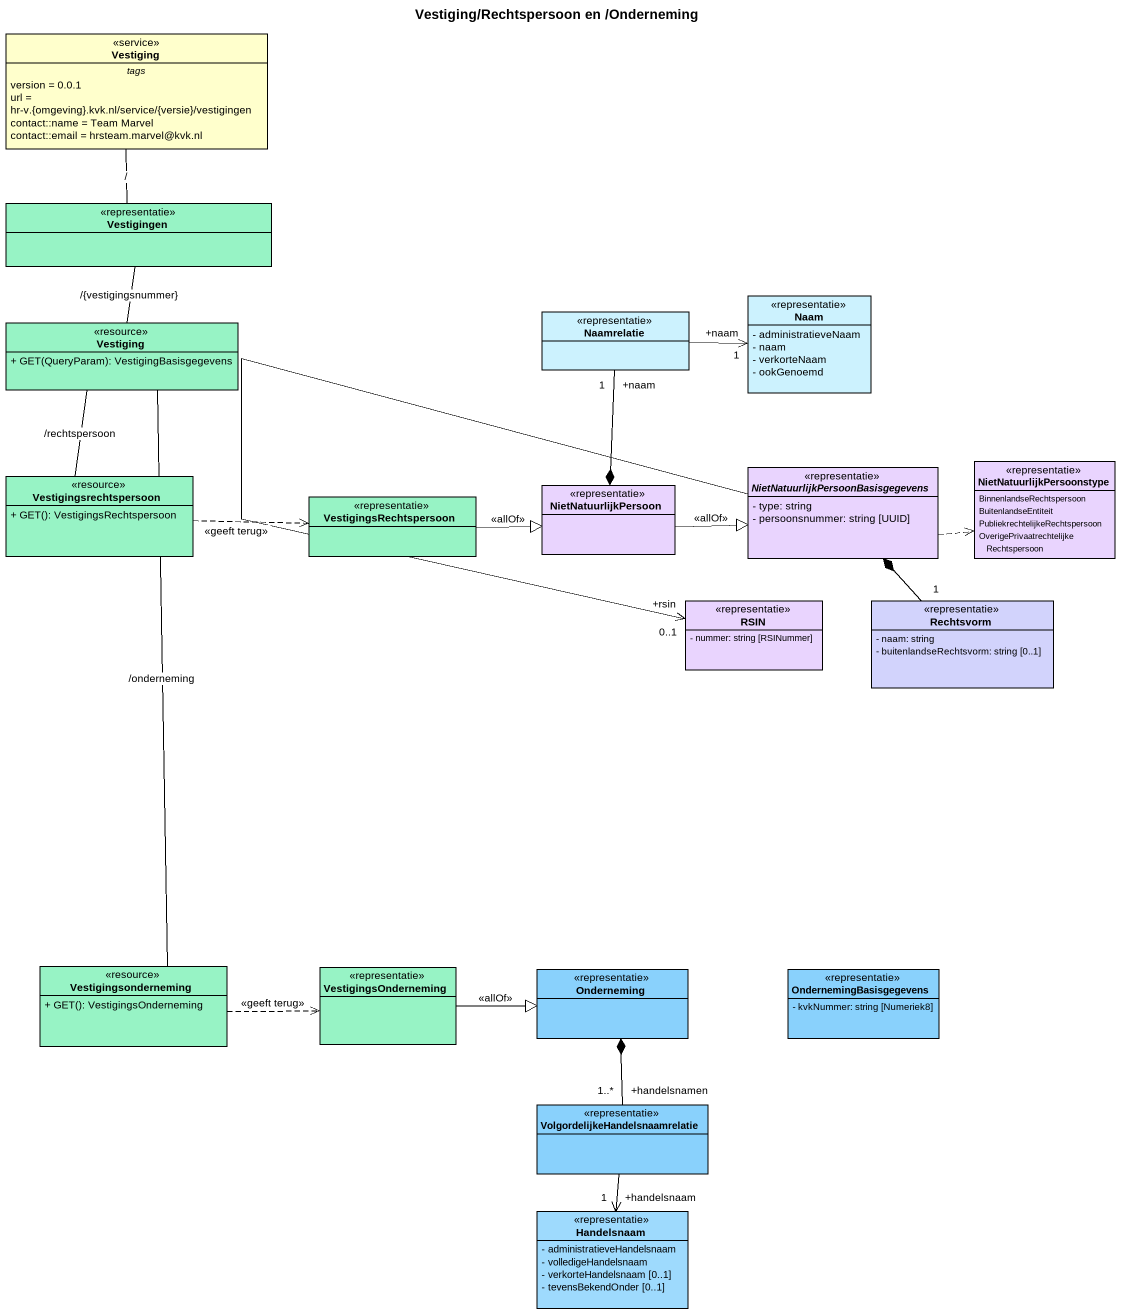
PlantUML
@startuml
title Vestiging/Rechtspersoon en /Onderneming
hide circle
hide empty members
skinparam classAttributeIconSize 0
class Vestiging <<service>> {
  -- tags --
  version = 0.0.1
  url = hr-v.{omgeving}.kvk.nl/service/{versie}/vestigingen
  contact::name = Team Marvel
  contact::email = hrsteam.marvel@kvk.nl
}
class Vestigingen <<representatie>> #97F3C5
class "Vestiging" as Vestiging_2 <<resource>> #97F3C5 {
  + GET(QueryParam): VestigingBasisgegevens
}
class Naamrelatie <<representatie>> #CCF2FE
class Naam <<representatie>> #CCF2FE {
  - administratieveNaam
  - naam
  - verkorteNaam
  - ookGenoemd
}
class Vestigingsrechtspersoon <<resource>> #97F3C5 {
  + GET(): VestigingsRechtspersoon
}
class VestigingsRechtspersoon <<representatie>> #97F3C5
class NietNatuurlijkPersoon <<representatie>> #E9D4FE
abstract class "NietNatuurlijkPersoonBasisgegevens" as NietNatuurlijkPersoonBasisge <<representatie>> #E9D4FE {
  - type: string
  - persoonsnummer: string [UUID]
}
enum NietNatuurlijkPersoonstype <<representatie>> #E9D4FE {
  BinnenlandseRechtspersoon
  BuitenlandseEntiteit
  PubliekrechtelijkeRechtspersoon
  OverigePrivaatrechtelijkeRechtspersoon
}
class RSIN <<representatie>> #E9D4FE {
  - nummer: string [RSINummer]
}
class Rechtsvorm <<representatie>> #D2D3FC {
  - naam: string
  - buitenlandseRechtsvorm: string [0..1]
}
class Vestigingsonderneming <<resource>> #97F3C5 {
  + GET(): VestigingsOnderneming
}
class VestigingsOnderneming <<representatie>> #97F3C5
class Onderneming <<representatie>> #89D1FC
class OndernemingBasisgegevens <<representatie>> #89D1FC {
  - kvkNummer: string [Numeriek8]
}
class "VolgordelijkeHandelsnaamrelatie" as VolgordelijkeHandelsnaamrela <<representatie>> #89D1FC
class Handelsnaam <<representatie>> #9EDAFD {
  - administratieveHandelsnaam
  - volledigeHandelsnaam
  - verkorteHandelsnaam [0..1]
  - tevensBekendOnder [0..1]
}
Vestiging -- Vestigingen : /
Vestigingen -- Vestiging_2 : /{vestigingsnummer}
Vestiging_2 -- Vestigingsrechtspersoon : /rechtspersoon
Vestiging_2 -- Vestigingsonderneming : /onderneming
Naamrelatie -right-> "+naam\n1" Naam
Naamrelatie "+naam\n1" --* NietNatuurlijkPersoon
Vestigingsrechtspersoon .right.> VestigingsRechtspersoon : <<geeft terug>>
VestigingsRechtspersoon -right-|> NietNatuurlijkPersoon : <<allOf>>
NietNatuurlijkPersoon -right-|> NietNatuurlijkPersoonBasisge : <<allOf>>
NietNatuurlijkPersoonBasisge .right.> NietNatuurlijkPersoonstype
NietNatuurlijkPersoonBasisge --> "+rsin\n0..1" RSIN
Rechtsvorm "1" -up-* NietNatuurlijkPersoonBasisge
Vestigingsonderneming .right.> VestigingsOnderneming : <<geeft terug>>
VestigingsOnderneming -right-|> Onderneming : <<allOf>>
VolgordelijkeHandelsnaamrela "+handelsnamen\n1..*" -up-* Onderneming
VolgordelijkeHandelsnaamrela --> "+handelsnaam\n1" Handelsnaam
@enduml
